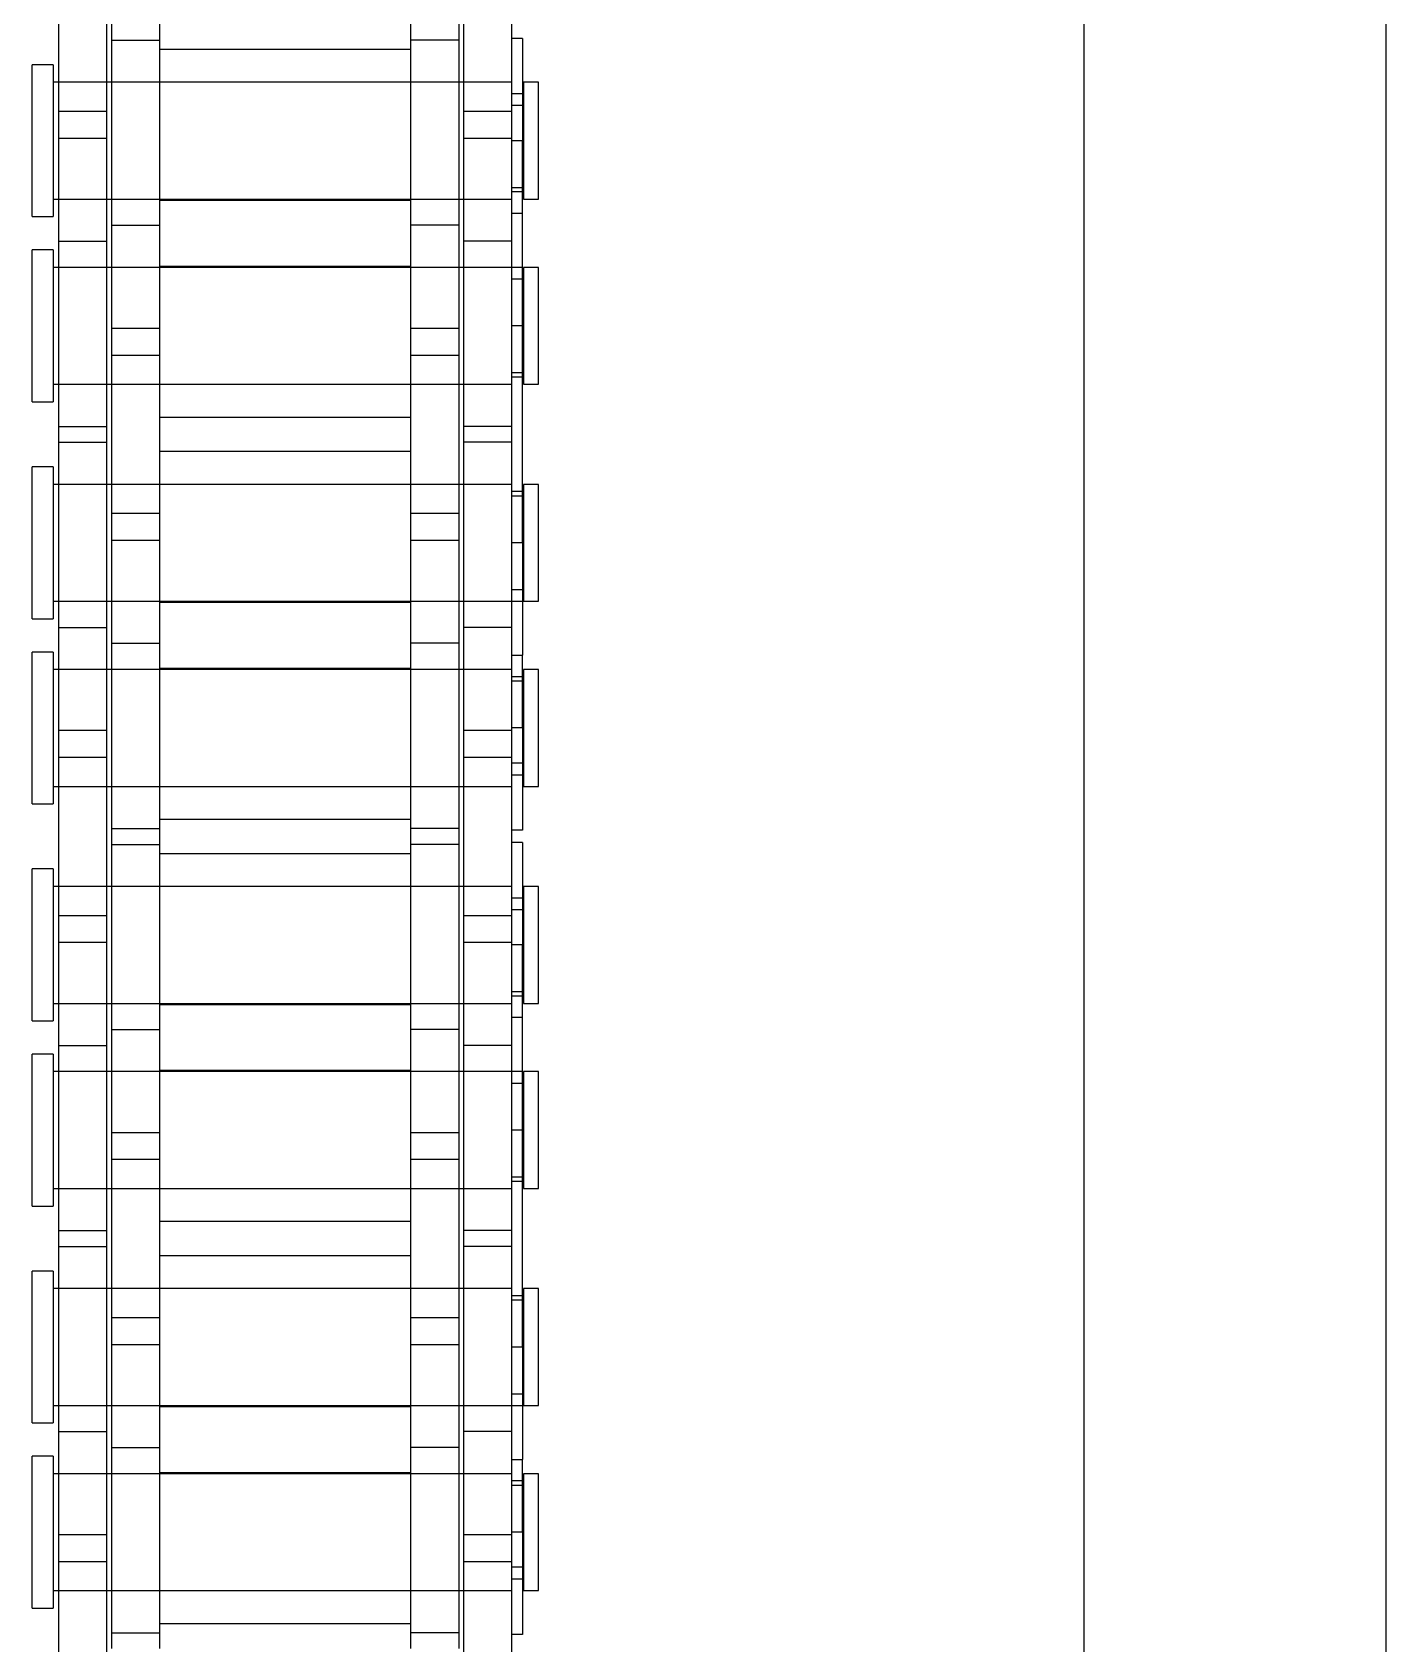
# Model space of a CAD drawing. Header units: metres. Extents: x 0 to 63075, y 0 to 44550.
# Drawn here: x 14204.1 to 14246.9, y 25699.4 to 25750.3 of the extents above; entities that cross this region are included whole.
import ezdxf

# ---------------------------------------------------------------- set-up
doc = ezdxf.new("R2010")
doc.units = ezdxf.units.M
doc.header["$LTSCALE"] = 75
doc.linetypes.add('HIDDEN2', pattern=[4.7625, 3.175, -1.5875])
for name, color, linetype in [('SDM', 7, 'Continuous'), ('SL4', 4, 'Continuous'), ('ST1', 7, 'HIDDEN2')]:
    doc.layers.add(name, color=color, linetype=linetype)

# ---------------------------------------------------------------- blocks, each defined once
blk = doc.blocks.new('A$Ca53c419a')
at = {"layer": 'SL4'}
for p, q in [((1009.762, 215.76), (2334.737, 215.76)), ((2334.737, 206.235), (1009.762, 206.235))]:
    blk.add_line(p, q, dxfattribs=at)
at = {"layer": 'ST1'}
for p, q in [((1270.73, 249), (1275.527, 249)), ((1270.73, 249), (1270.73, 248.342)), ((1275.527, 248.342), (1275.527, 249)), ((1276.578, 249), (1281.375, 249)), ((1276.578, 249), (1276.578, 248.342)), ((1281.375, 248.342), (1281.375, 249)), ((1283.43, 249), (1288.227, 249)), ((1283.43, 249), (1283.43, 248.342)), ((1288.227, 248.342), (1288.227, 249)), ((1289.278, 249), (1294.075, 249)), ((1289.278, 249), (1289.278, 248.342)), ((1294.075, 248.342), (1294.075, 249)), ((1296.13, 249), (1300.927, 249)), ((1296.13, 249), (1296.13, 248.342)), ((1300.927, 248.342), (1300.927, 249)), ((1301.978, 249), (1306.775, 249)), ((1301.978, 249), (1301.978, 248.342)), ((1306.775, 248.342), (1306.775, 249)), ((1308.83, 249), (1313.627, 249)), ((1308.83, 249), (1308.83, 248.342)), ((1313.627, 248.342), (1313.627, 249)), ((1314.678, 249), (1319.475, 249)), ((1314.678, 249), (1314.678, 248.342)), ((1319.475, 248.342), (1319.475, 249)), ((1263.102, 248.157), (1272.197, 248.157)), ((1275.527, 248.342), (1270.73, 248.342)), ((1271.284, 248.342), (1271.284, 233.843)), ((1271.284, 248.157), (1271.284, 246.637)), ((1272.197, 248.157), (1273.057, 248.157)), ((1272.197, 246.637), (1272.197, 248.157)), ((1273.057, 248.157), (1282.152, 248.157)), ((1273.057, 248.157), (1273.057, 246.637)), ((1274.974, 233.843), (1274.974, 248.342)), ((1274.974, 246.637), (1274.974, 248.157)), ((1276.304, 248.157), (1276.304, 246.637)), ((1281.375, 248.342), (1276.578, 248.342)), ((1277.132, 248.342), (1277.132, 233.843)), ((1277.132, 248.157), (1277.132, 246.637)), ((1280.822, 233.843), (1280.822, 248.342)), ((1280.822, 246.637), (1280.822, 248.157)), ((1282.152, 248.157), (1282.152, 246.637)), ((1282.152, 248.157), (1288.502, 248.157)), ((1282.654, 248.157), (1282.654, 246.637)), ((1288.227, 248.342), (1283.43, 248.342)), ((1283.984, 248.342), (1283.984, 233.843)), ((1283.984, 248.157), (1283.984, 246.637)), ((1287.674, 233.843), (1287.674, 248.342)), ((1287.674, 246.637), (1287.674, 248.157)), ((1288.502, 248.157), (1288.502, 246.637)), ((1288.502, 248.157), (1297.597, 248.157)), ((1294.075, 248.342), (1289.278, 248.342)), ((1289.832, 248.342), (1289.832, 233.843)), ((1289.832, 248.157), (1289.832, 246.637)), ((1291.749, 246.637), (1291.749, 248.157)), ((1292.609, 248.157), (1292.609, 246.637)), ((1293.522, 233.843), (1293.522, 248.342)), ((1293.522, 246.637), (1293.522, 248.157)), ((1300.927, 248.342), (1296.13, 248.342)), ((1296.684, 248.342), (1296.684, 233.843)), ((1296.684, 248.157), (1296.684, 246.637)), ((1297.597, 248.157), (1298.457, 248.157)), ((1297.597, 246.637), (1297.597, 248.157)), ((1298.457, 248.157), (1307.552, 248.157)), ((1298.457, 248.157), (1298.457, 246.637)), ((1300.374, 233.843), (1300.374, 248.342)), ((1300.374, 246.637), (1300.374, 248.157)), ((1301.704, 248.157), (1301.704, 246.637)), ((1306.775, 248.342), (1301.978, 248.342)), ((1302.532, 248.342), (1302.532, 233.843)), ((1302.532, 248.157), (1302.532, 246.637)), ((1306.222, 233.843), (1306.222, 248.342)), ((1306.222, 246.637), (1306.222, 248.157)), ((1307.552, 248.157), (1307.552, 246.637)), ((1307.552, 248.157), (1313.902, 248.157)), ((1308.054, 248.157), (1308.054, 246.637)), ((1313.627, 248.342), (1308.83, 248.342)), ((1309.384, 248.342), (1309.384, 233.843)), ((1309.384, 248.157), (1309.384, 246.637)), ((1313.074, 233.843), (1313.074, 248.342)), ((1313.074, 246.637), (1313.074, 248.157)), ((1313.902, 248.157), (1313.902, 246.637)), ((1313.902, 248.157), (1322.997, 248.157)), ((1319.475, 248.342), (1314.678, 248.342)), ((1315.232, 248.342), (1315.232, 233.843)), ((1315.232, 248.157), (1315.232, 246.637)), ((1317.149, 246.637), (1317.149, 248.157)), ((1318.009, 248.157), (1318.009, 246.637)), ((1318.922, 233.843), (1318.922, 248.342)), ((1318.922, 246.637), (1318.922, 248.157)), ((1263.102, 246.637), (1272.197, 246.637)), ((1269.452, 246.485), (1275.802, 246.485)), ((1269.954, 246.485), (1269.954, 244.965)), ((1271.284, 246.485), (1271.284, 244.965)), ((1272.197, 246.637), (1273.057, 246.637)), ((1273.057, 246.637), (1282.152, 246.637)), ((1274.974, 244.965), (1274.974, 246.485)), ((1275.802, 246.485), (1275.802, 244.965)), ((1275.802, 246.485), (1284.897, 246.485)), ((1277.132, 246.485), (1277.132, 244.965)), ((1279.049, 244.965), (1279.049, 246.485)), ((1279.909, 246.485), (1279.909, 244.965)), ((1280.822, 244.965), (1280.822, 246.485)), ((1282.152, 246.637), (1288.502, 246.637)), ((1283.984, 246.485), (1283.984, 244.965)), ((1284.897, 246.485), (1285.757, 246.485)), ((1284.897, 244.965), (1284.897, 246.485)), ((1285.757, 246.485), (1294.852, 246.485)), ((1285.757, 246.485), (1285.757, 244.965)), ((1287.674, 244.965), (1287.674, 246.485)), ((1288.502, 246.637), (1297.597, 246.637)), ((1289.004, 246.485), (1289.004, 244.965)), ((1289.832, 246.485), (1289.832, 244.965)), ((1293.522, 244.965), (1293.522, 246.485)), ((1294.852, 246.485), (1294.852, 244.965)), ((1294.852, 246.485), (1301.202, 246.485)), ((1295.354, 246.485), (1295.354, 244.965)), ((1296.684, 246.485), (1296.684, 244.965)), ((1297.597, 246.637), (1298.457, 246.637)), ((1298.457, 246.637), (1307.552, 246.637)), ((1300.374, 244.965), (1300.374, 246.485)), ((1301.202, 246.485), (1301.202, 244.965)), ((1301.202, 246.485), (1310.297, 246.485)), ((1302.532, 246.485), (1302.532, 244.965)), ((1304.449, 244.965), (1304.449, 246.485)), ((1305.309, 246.485), (1305.309, 244.965)), ((1306.222, 244.965), (1306.222, 246.485)), ((1307.552, 246.637), (1313.902, 246.637)), ((1309.384, 246.485), (1309.384, 244.965)), ((1310.297, 246.485), (1311.157, 246.485)), ((1310.297, 244.965), (1310.297, 246.485)), ((1311.157, 246.485), (1320.252, 246.485)), ((1311.157, 246.485), (1311.157, 244.965)), ((1313.074, 244.965), (1313.074, 246.485)), ((1313.902, 246.637), (1322.997, 246.637)), ((1314.404, 246.485), (1314.404, 244.965)), ((1315.232, 246.485), (1315.232, 244.965)), ((1318.922, 244.965), (1318.922, 246.485)), ((1320.252, 246.485), (1320.252, 244.965)), ((1320.252, 246.485), (1326.602, 246.485)), ((1269.452, 244.965), (1275.802, 244.965)), ((1270.237, 237.035), (1270.237, 244.965)), ((1271.284, 244.965), (1271.284, 237.035)), ((1274.974, 237.035), (1274.974, 244.965)), ((1275.017, 244.965), (1275.017, 237.035)), ((1275.802, 244.965), (1284.897, 244.965)), ((1277.089, 237.035), (1277.089, 244.965)), ((1277.132, 244.965), (1277.132, 237.035)), ((1280.822, 237.035), (1280.822, 244.965)), ((1281.869, 244.965), (1281.869, 237.035)), ((1282.937, 237.035), (1282.937, 244.965)), ((1283.984, 244.965), (1283.984, 237.035)), ((1284.897, 244.965), (1285.757, 244.965)), ((1285.757, 244.965), (1294.852, 244.965)), ((1287.674, 237.035), (1287.674, 244.965)), ((1287.717, 244.965), (1287.717, 237.035)), ((1289.789, 237.035), (1289.789, 244.965)), ((1289.832, 244.965), (1289.832, 237.035)), ((1293.522, 237.035), (1293.522, 244.965)), ((1294.569, 244.965), (1294.569, 237.035)), ((1294.852, 244.965), (1301.202, 244.965)), ((1295.637, 237.035), (1295.637, 244.965)), ((1296.684, 244.965), (1296.684, 237.035)), ((1300.374, 237.035), (1300.374, 244.965)), ((1300.417, 244.965), (1300.417, 237.035)), ((1301.202, 244.965), (1310.297, 244.965)), ((1302.489, 237.035), (1302.489, 244.965)), ((1302.532, 244.965), (1302.532, 237.035)), ((1306.222, 237.035), (1306.222, 244.965)), ((1307.269, 244.965), (1307.269, 237.035)), ((1308.337, 237.035), (1308.337, 244.965)), ((1309.384, 244.965), (1309.384, 237.035)), ((1310.297, 244.965), (1311.157, 244.965)), ((1311.157, 244.965), (1320.252, 244.965)), ((1313.074, 237.035), (1313.074, 244.965)), ((1313.117, 244.965), (1313.117, 237.035)), ((1315.189, 237.035), (1315.189, 244.965)), ((1315.232, 244.965), (1315.232, 237.035)), ((1318.922, 237.035), (1318.922, 244.965)), ((1319.969, 244.965), (1319.969, 237.035)), ((1320.252, 244.965), (1326.602, 244.965)), ((1269.452, 237.035), (1275.802, 237.035)), ((1269.954, 235.515), (1269.954, 237.035)), ((1271.284, 237.035), (1271.284, 235.515)), ((1274.974, 235.515), (1274.974, 237.035)), ((1275.802, 235.515), (1275.802, 237.035)), ((1275.802, 237.035), (1284.897, 237.035)), ((1277.132, 237.035), (1277.132, 235.515)), ((1279.049, 235.515), (1279.049, 237.035)), ((1279.909, 237.035), (1279.909, 235.515)), ((1280.822, 235.515), (1280.822, 237.035)), ((1283.984, 237.035), (1283.984, 235.515)), ((1284.897, 237.035), (1285.757, 237.035)), ((1284.897, 235.515), (1284.897, 237.035)), ((1285.757, 237.035), (1294.852, 237.035)), ((1285.757, 237.035), (1285.757, 235.515)), ((1287.674, 235.515), (1287.674, 237.035)), ((1289.004, 235.515), (1289.004, 237.035)), ((1289.832, 237.035), (1289.832, 235.515)), ((1293.522, 235.515), (1293.522, 237.035)), ((1294.852, 235.515), (1294.852, 237.035)), ((1294.852, 237.035), (1301.202, 237.035)), ((1295.354, 235.515), (1295.354, 237.035)), ((1296.684, 237.035), (1296.684, 235.515)), ((1300.374, 235.515), (1300.374, 237.035)), ((1301.202, 235.515), (1301.202, 237.035)), ((1301.202, 237.035), (1310.297, 237.035)), ((1302.532, 237.035), (1302.532, 235.515)), ((1304.449, 235.515), (1304.449, 237.035)), ((1305.309, 237.035), (1305.309, 235.515)), ((1306.222, 235.515), (1306.222, 237.035)), ((1309.384, 237.035), (1309.384, 235.515)), ((1310.297, 237.035), (1311.157, 237.035)), ((1310.297, 235.515), (1310.297, 237.035)), ((1311.157, 237.035), (1320.252, 237.035)), ((1311.157, 237.035), (1311.157, 235.515)), ((1313.074, 235.515), (1313.074, 237.035)), ((1314.404, 235.515), (1314.404, 237.035)), ((1315.232, 237.035), (1315.232, 235.515)), ((1318.922, 235.515), (1318.922, 237.035)), ((1320.252, 235.515), (1320.252, 237.035)), ((1320.252, 237.035), (1326.602, 237.035)), ((1263.102, 235.363), (1272.197, 235.363)), ((1269.452, 235.515), (1275.802, 235.515)), ((1271.284, 235.363), (1271.284, 233.843)), ((1272.197, 235.363), (1273.057, 235.363)), ((1272.197, 233.843), (1272.197, 235.363)), ((1273.057, 235.363), (1282.152, 235.363)), ((1273.057, 235.363), (1273.057, 233.843)), ((1274.974, 233.843), (1274.974, 235.363)), ((1275.802, 235.515), (1284.897, 235.515)), ((1276.304, 233.843), (1276.304, 235.363)), ((1277.132, 235.363), (1277.132, 233.511)), ((1280.822, 233.843), (1280.822, 235.363)), ((1282.152, 233.843), (1282.152, 235.363)), ((1282.152, 235.363), (1288.502, 235.363)), ((1282.654, 233.843), (1282.654, 235.363)), ((1283.984, 235.363), (1283.984, 233.843)), ((1284.897, 235.515), (1285.757, 235.515)), ((1285.757, 235.515), (1294.852, 235.515)), ((1287.674, 233.511), (1287.674, 235.363)), ((1288.502, 233.843), (1288.502, 235.363)), ((1288.502, 235.363), (1297.597, 235.363)), ((1289.832, 235.363), (1289.832, 233.843)), ((1291.749, 233.843), (1291.749, 235.363)), ((1292.609, 235.363), (1292.609, 233.843)), ((1293.522, 233.843), (1293.522, 235.363)), ((1294.852, 235.515), (1301.202, 235.515)), ((1296.684, 235.363), (1296.684, 233.843)), ((1297.597, 235.363), (1298.457, 235.363)), ((1297.597, 233.843), (1297.597, 235.363)), ((1298.457, 235.363), (1307.552, 235.363)), ((1298.457, 235.363), (1298.457, 233.843)), ((1300.374, 233.843), (1300.374, 235.363)), ((1301.202, 235.515), (1310.297, 235.515)), ((1301.704, 233.843), (1301.704, 235.363)), ((1302.532, 235.363), (1302.532, 233.511)), ((1306.222, 233.843), (1306.222, 235.363)), ((1307.552, 233.843), (1307.552, 235.363)), ((1307.552, 235.363), (1313.902, 235.363)), ((1308.054, 233.843), (1308.054, 235.363)), ((1309.384, 235.363), (1309.384, 233.843)), ((1310.297, 235.515), (1311.157, 235.515)), ((1311.157, 235.515), (1320.252, 235.515)), ((1313.074, 233.511), (1313.074, 235.363)), ((1313.902, 233.843), (1313.902, 235.363)), ((1313.902, 235.363), (1322.997, 235.363)), ((1315.232, 235.363), (1315.232, 233.843)), ((1317.149, 233.843), (1317.149, 235.363)), ((1318.009, 235.363), (1318.009, 233.843)), ((1318.922, 233.843), (1318.922, 235.363)), ((1320.252, 235.515), (1326.602, 235.515)), ((1263.102, 233.843), (1272.197, 233.843)), ((1269.898, 233.511), (1269.898, 233.843)), ((1271.653, 233.843), (1271.653, 233.474)), ((1272.022, 233.511), (1272.022, 233.843)), ((1272.197, 233.843), (1273.057, 233.843)), ((1273.057, 233.843), (1282.152, 233.843)), ((1273.129, 233.511), (1273.129, 233.843)), ((1274.605, 233.474), (1274.605, 233.843)), ((1274.748, 233.511), (1274.748, 233.843)), ((1275.425, 233.843), (1275.425, 233.511)), ((1277.501, 233.843), (1277.501, 233.474)), ((1278.977, 233.511), (1278.977, 233.843)), ((1280.453, 233.474), (1280.453, 233.843)), ((1280.596, 233.511), (1280.596, 233.843)), ((1282.152, 233.843), (1288.502, 233.843)), ((1284.21, 233.511), (1284.21, 233.843)), ((1284.353, 233.843), (1284.353, 233.474)), ((1285.829, 233.511), (1285.829, 233.843)), ((1287.305, 233.474), (1287.305, 233.843)), ((1288.502, 233.843), (1297.597, 233.843)), ((1289.381, 233.511), (1289.381, 233.843)), ((1290.058, 233.511), (1290.058, 233.843)), ((1290.201, 233.843), (1290.201, 233.474)), ((1291.677, 233.511), (1291.677, 233.843)), ((1292.784, 233.511), (1292.784, 233.843)), ((1293.153, 233.474), (1293.153, 233.843)), ((1294.907, 233.511), (1294.907, 233.843)), ((1295.298, 233.511), (1295.298, 233.843)), ((1297.053, 233.843), (1297.053, 233.474)), ((1297.422, 233.511), (1297.422, 233.843)), ((1297.597, 233.843), (1298.457, 233.843)), ((1298.457, 233.843), (1307.552, 233.843)), ((1298.529, 233.511), (1298.529, 233.843)), ((1300.005, 233.474), (1300.005, 233.843)), ((1300.148, 233.511), (1300.148, 233.843)), ((1300.825, 233.843), (1300.825, 233.511)), ((1302.901, 233.843), (1302.901, 233.474)), ((1304.377, 233.511), (1304.377, 233.843)), ((1305.853, 233.474), (1305.853, 233.843)), ((1305.996, 233.511), (1305.996, 233.843)), ((1307.552, 233.843), (1313.902, 233.843)), ((1309.61, 233.511), (1309.61, 233.843)), ((1309.753, 233.843), (1309.753, 233.474)), ((1311.229, 233.511), (1311.229, 233.843)), ((1312.705, 233.474), (1312.705, 233.843)), ((1313.902, 233.843), (1322.997, 233.843)), ((1314.781, 233.511), (1314.781, 233.843)), ((1315.458, 233.511), (1315.458, 233.843)), ((1315.601, 233.843), (1315.601, 233.474)), ((1317.077, 233.511), (1317.077, 233.843)), ((1318.184, 233.511), (1318.184, 233.843)), ((1318.553, 233.474), (1318.553, 233.843)), ((1320.307, 233.511), (1320.307, 233.843)), ((1273.129, 233.511), (1269.898, 233.511)), ((1274.974, 233.474), (1271.284, 233.474)), ((1271.284, 233.474), (1271.284, 233)), ((1273.129, 233.511), (1275.425, 233.511)), ((1274.974, 233), (1274.974, 233.474)), ((1278.977, 233.511), (1275.425, 233.511)), ((1280.822, 233.474), (1277.132, 233.474)), ((1277.132, 233.474), (1277.132, 233)), ((1278.977, 233.511), (1291.677, 233.511)), ((1280.822, 233), (1280.822, 233.474)), ((1287.674, 233.474), (1283.984, 233.474)), ((1283.984, 233.474), (1283.984, 233)), ((1287.674, 233), (1287.674, 233.474)), ((1293.522, 233.474), (1289.832, 233.474)), ((1289.832, 233.474), (1289.832, 233)), ((1294.907, 233.511), (1291.677, 233.511)), ((1293.522, 233), (1293.522, 233.474)), ((1298.529, 233.511), (1295.298, 233.511)), ((1300.374, 233.474), (1296.684, 233.474)), ((1296.684, 233.474), (1296.684, 233)), ((1298.529, 233.511), (1300.825, 233.511)), ((1300.374, 233), (1300.374, 233.474)), ((1304.377, 233.511), (1300.825, 233.511)), ((1306.222, 233.474), (1302.532, 233.474)), ((1302.532, 233.474), (1302.532, 233)), ((1304.377, 233.511), (1317.077, 233.511)), ((1306.222, 233), (1306.222, 233.474)), ((1313.074, 233.474), (1309.384, 233.474)), ((1309.384, 233.474), (1309.384, 233)), ((1313.074, 233), (1313.074, 233.474)), ((1318.922, 233.474), (1315.232, 233.474)), ((1315.232, 233.474), (1315.232, 233)), ((1320.307, 233.511), (1317.077, 233.511)), ((1318.922, 233), (1318.922, 233.474)), ((1271.284, 233), (1274.974, 233)), ((1277.132, 233), (1280.822, 233)), ((1283.984, 233), (1287.674, 233)), ((1289.832, 233), (1293.522, 233)), ((1296.684, 233), (1300.374, 233)), ((1302.532, 233), (1306.222, 233)), ((1309.384, 233), (1313.074, 233)), ((1315.232, 233), (1318.922, 233)), ((1009.762, 215.76), (2334.737, 215.76)), ((2334.737, 210.998), (1009.762, 210.998))]:
    blk.add_line(p, q, dxfattribs=at)

msp = doc.modelspace()

# ---------------------------------------------------------------- block references
at = {"layer": 'SDM', "rotation": 90}
msp.add_blockref('A$Ca53c419a', (14453.134, 24429.769), dxfattribs=at)

doc.saveas('drawing.dxf')
